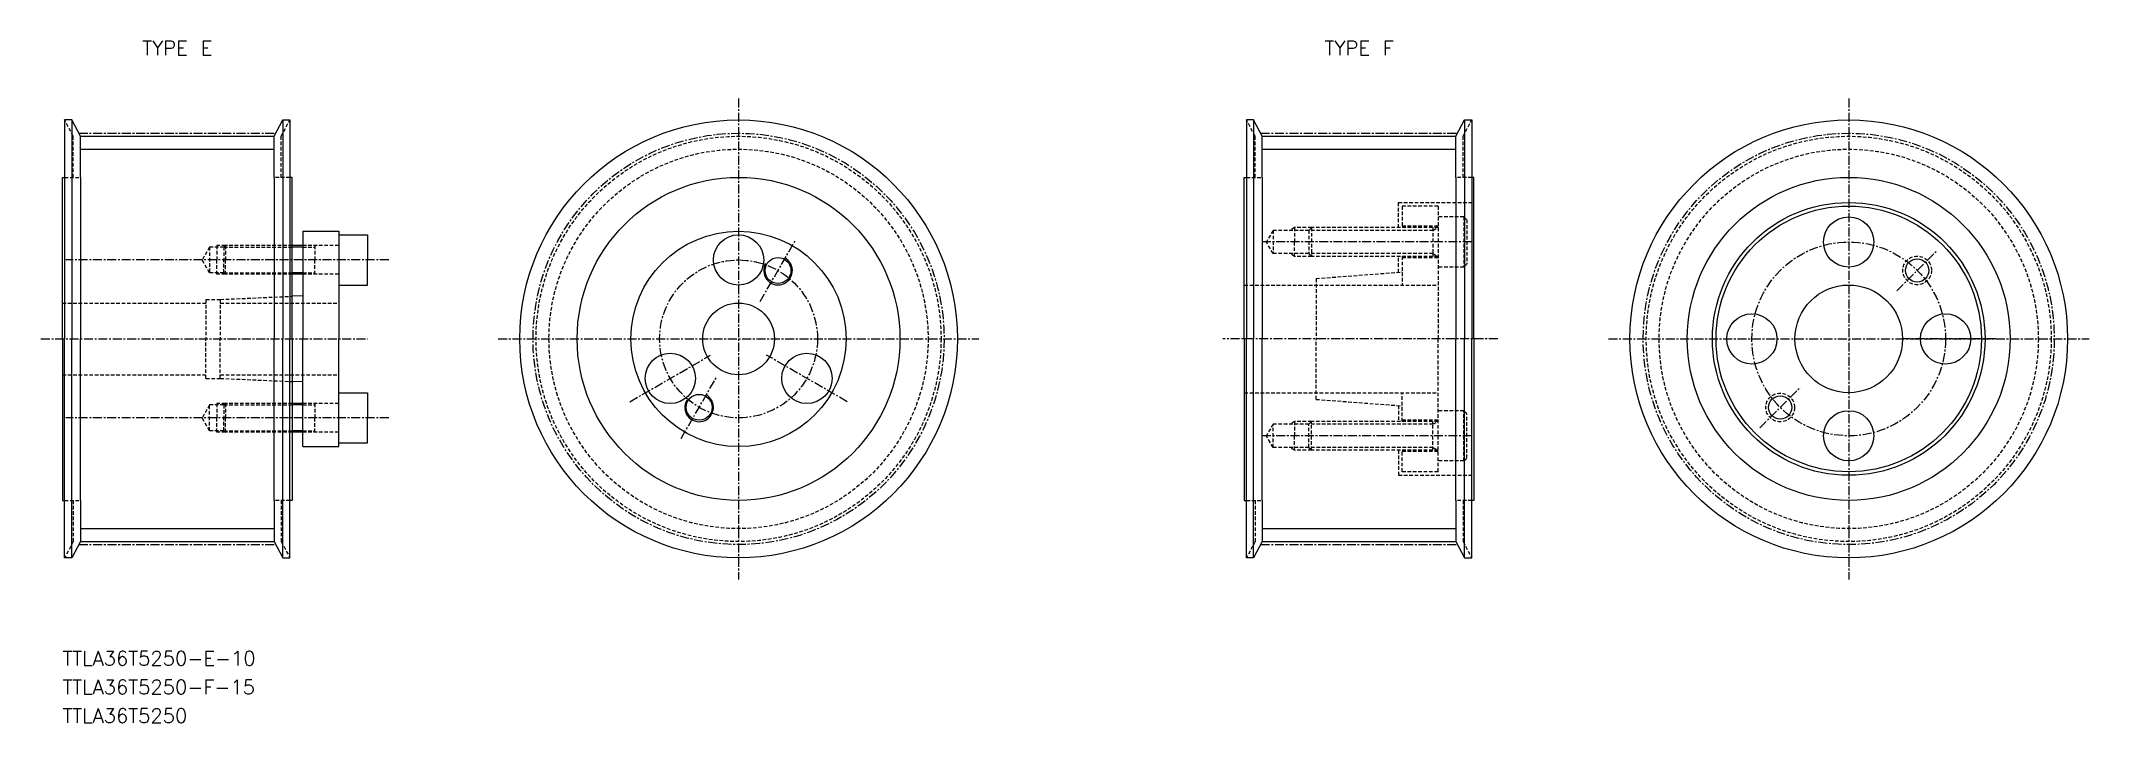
# Model space of a CAD drawing. Extents: x 6816 to 7101, y 24413 to 24508.
import ezdxf
from ezdxf.enums import TextEntityAlignment as Align

# ---------------------------------------------------------------- set-up
doc = ezdxf.new("R2010")
doc.units = 0
doc.linetypes.add('CENTER', pattern=[2, 1.25, -0.25, 0.25, -0.25])
doc.linetypes.add('DASHED', pattern=[0.75, 0.5, -0.25])
doc.layers.get('0').update_dxf_attribs({"linetype": 'CONTINUOUS'})
doc.layers.add('CENTER', color=1, linetype='CENTER')
doc.styles.add('MISUMI', font='txt.shx')

msp = doc.modelspace()

# ---------------------------------------------------------------- linework, layer by layer
at = {"color": 1, "linetype": 'CENTER'}
for p, q in [((6913.09, 24500.49), (6913.09, 24433.49)), ((7067.84, 24500.49), (7067.84, 24433.49)), ((6821.12, 24495.64), (6848.57, 24495.64)), ((6985.87, 24495.64), (7013.32, 24495.64)), ((6815.85, 24466.99), (6861.43, 24466.99)), ((6879.59, 24466.99), (6946.59, 24466.99)), ((7034.34, 24466.99), (7101.34, 24466.99)), ((6821.12, 24438.34), (6848.57, 24438.34)), ((6985.87, 24438.34), (7013.32, 24438.34))]:
    msp.add_line(p, q, dxfattribs=at)
at = {"color": 7, "linetype": 'CONTINUOUS'}
for p, q in [((6819.15, 24497.49), (6819.15, 24466.99)), ((6820.15, 24497.49), (6819.15, 24497.49)), ((6821.35, 24495.21), (6820.15, 24497.49)), ((6820.15, 24497.49), (6820.15, 24466.99)), ((6821.35, 24495.21), (6848.35, 24495.21)), ((6821.35, 24489.49), (6821.35, 24495.21)), ((6848.35, 24495.21), (6849.55, 24497.49)), ((6848.35, 24489.49), (6848.35, 24495.21)), ((6849.55, 24497.49), (6849.55, 24466.99)), ((6849.55, 24497.49), (6850.55, 24497.49)), ((6850.55, 24497.49), (6850.55, 24466.99)), ((6983.89, 24497.49), (6983.89, 24466.99)), ((6984.89, 24497.49), (6983.89, 24497.49)), ((6986.09, 24495.21), (6984.89, 24497.49)), ((6984.89, 24497.49), (6984.89, 24466.99)), ((6986.09, 24495.21), (7013.09, 24495.21)), ((6986.09, 24489.49), (6986.09, 24495.21)), ((7013.09, 24495.21), (7014.29, 24497.49)), ((7013.09, 24489.49), (7013.09, 24495.21)), ((7014.29, 24497.49), (7014.29, 24466.99)), ((7014.29, 24497.49), (7015.29, 24497.49)), ((7015.29, 24497.49), (7015.29, 24466.99)), ((6818.85, 24466.99), (6818.85, 24489.49)), ((6818.85, 24489.49), (6819.15, 24489.49)), ((6821.35, 24489.49), (6821.35, 24466.99)), ((6848.35, 24489.49), (6848.35, 24466.99)), ((6850.85, 24489.49), (6850.55, 24489.49)), ((6850.85, 24466.99), (6850.85, 24489.49)), ((6983.59, 24466.99), (6983.59, 24489.49)), ((6983.59, 24489.49), (6983.89, 24489.49)), ((6986.09, 24489.49), (6986.09, 24466.99)), ((7013.09, 24489.49), (7013.09, 24466.99)), ((7015.59, 24489.49), (7015.29, 24489.49)), ((7015.59, 24466.99), (7015.59, 24489.49)), ((6852.35, 24481.99), (6857.35, 24481.99)), ((6852.35, 24481.99), (6852.35, 24479.99)), ((6857.35, 24481.99), (6857.35, 24481.49)), ((6857.35, 24481.49), (6857.35, 24474.49)), ((6857.35, 24481.49), (6861.35, 24481.49)), ((6861.35, 24481.49), (6861.35, 24477.99)), ((6852.35, 24479.99), (6850.85, 24479.99)), ((6852.35, 24479.99), (6852.35, 24475.99)), ((6861.35, 24474.49), (6861.35, 24477.99)), ((6852.35, 24475.99), (6850.85, 24475.99)), ((6852.35, 24475.99), (6852.35, 24472.99)), ((6852.35, 24472.99), (6850.85, 24472.92)), ((6852.35, 24472.99), (6852.35, 24466.99)), ((6857.35, 24474.49), (6857.35, 24466.99)), ((6857.35, 24474.49), (6861.35, 24474.49)), ((6818.85, 24466.99), (6818.85, 24444.49)), ((6819.15, 24436.49), (6819.15, 24466.99)), ((6820.15, 24436.49), (6820.15, 24466.99)), ((6821.35, 24444.49), (6821.35, 24466.99)), ((6848.35, 24444.49), (6848.35, 24466.99)), ((6849.55, 24436.49), (6849.55, 24466.99)), ((6850.55, 24436.49), (6850.55, 24466.99)), ((6850.85, 24466.99), (6850.85, 24444.49)), ((6852.35, 24460.99), (6852.35, 24466.99)), ((6857.35, 24459.49), (6857.35, 24466.99)), ((6983.59, 24466.99), (6983.59, 24444.49)), ((6983.89, 24436.49), (6983.89, 24466.99)), ((6984.89, 24436.49), (6984.89, 24466.99)), ((6986.09, 24444.49), (6986.09, 24466.99)), ((7013.09, 24444.49), (7013.09, 24466.99)), ((7014.29, 24436.49), (7014.29, 24466.99)), ((7015.29, 24436.49), (7015.29, 24466.99)), ((7015.59, 24466.99), (7015.59, 24444.49)), ((6852.35, 24460.99), (6850.85, 24461.05)), ((6852.35, 24457.99), (6852.35, 24460.99)), ((6852.35, 24457.99), (6850.85, 24457.99)), ((6852.35, 24453.99), (6852.35, 24457.99)), ((6857.35, 24452.49), (6857.35, 24459.49)), ((6857.35, 24459.49), (6861.35, 24459.49)), ((6861.35, 24459.49), (6861.35, 24455.99)), ((6861.35, 24452.49), (6861.35, 24455.99)), ((6852.35, 24453.99), (6850.85, 24453.99)), ((6852.35, 24451.99), (6852.35, 24453.99)), ((6857.35, 24452.49), (6861.35, 24452.49)), ((6857.35, 24451.99), (6857.35, 24452.49)), ((6852.35, 24451.99), (6857.35, 24451.99)), ((6818.85, 24444.49), (6819.15, 24444.49)), ((6821.35, 24444.49), (6821.35, 24438.76)), ((6848.35, 24444.49), (6848.35, 24438.76)), ((6850.85, 24444.49), (6850.55, 24444.49)), ((6983.59, 24444.49), (6983.89, 24444.49)), ((6986.09, 24444.49), (6986.09, 24438.76)), ((7013.09, 24444.49), (7013.09, 24438.76)), ((7015.59, 24444.49), (7015.29, 24444.49)), ((6821.35, 24438.76), (6820.15, 24436.49)), ((6821.35, 24438.76), (6848.35, 24438.76)), ((6848.35, 24438.76), (6849.55, 24436.49)), ((6986.09, 24438.76), (6984.89, 24436.49)), ((6986.09, 24438.76), (7013.09, 24438.76)), ((7013.09, 24438.76), (7014.29, 24436.49)), ((6820.15, 24436.49), (6819.15, 24436.49)), ((6849.55, 24436.49), (6850.55, 24436.49)), ((6984.89, 24436.49), (6983.89, 24436.49)), ((7014.29, 24436.49), (7015.29, 24436.49))]:
    msp.add_line(p, q, dxfattribs=at)
at = {"color": 3, "linetype": 'DASHED'}
for p, q in [((6820.35, 24495.21), (6819.15, 24497.49)), ((6820.35, 24489.49), (6820.35, 24495.21)), ((6849.35, 24495.21), (6850.55, 24497.49)), ((6849.35, 24489.49), (6849.35, 24495.21)), ((6985.09, 24495.21), (6983.89, 24497.49)), ((6985.09, 24489.49), (6985.09, 24495.21)), ((7014.09, 24495.21), (7015.29, 24497.49)), ((7014.09, 24489.49), (7014.09, 24495.21)), ((6819.15, 24489.49), (6821.35, 24489.49)), ((6850.55, 24489.49), (6848.35, 24489.49)), ((6983.89, 24489.49), (6986.09, 24489.49)), ((7015.29, 24489.49), (7013.09, 24489.49)), ((7005.09, 24485.99), (7015.59, 24485.99)), ((7005.09, 24482.49), (7005.09, 24485.99)), ((7010.59, 24485.49), (7005.59, 24485.49)), ((7005.59, 24485.49), (7005.59, 24482.49)), ((7010.59, 24485.49), (7010.59, 24466.99)), ((7014.19, 24483.99), (7010.59, 24483.99)), ((7014.19, 24483.99), (7014.19, 24476.99)), ((7014.19, 24483.99), (7014.59, 24483.59)), ((7014.59, 24483.59), (7014.59, 24477.39)), ((6987.59, 24482.11), (6986.66, 24480.49)), ((6987.59, 24482.11), (6987.59, 24478.87)), ((6992.59, 24482.11), (6987.59, 24482.11)), ((6990.59, 24482.49), (6989.94, 24482.11)), ((6990.59, 24482.49), (6990.59, 24480.49)), ((6992.97, 24482.49), (6990.59, 24482.49)), ((6992.59, 24482.11), (6992.97, 24482.49)), ((7009.89, 24482.11), (6992.59, 24482.11)), ((6992.59, 24482.11), (6992.59, 24478.87)), ((7010.59, 24482.49), (6992.97, 24482.49)), ((6992.97, 24482.49), (6992.97, 24478.49)), ((7010.59, 24482.69), (7005.59, 24482.69)), ((7009.89, 24482.49), (7009.89, 24478.49)), ((7009.89, 24482.11), (7010.55, 24482.49)), ((6839.35, 24479.79), (6838.31, 24477.99)), ((6839.35, 24476.19), (6838.31, 24477.99)), ((6839.35, 24479.79), (6839.35, 24476.19)), ((6841.35, 24479.79), (6839.35, 24479.79)), ((6840.35, 24479.99), (6840.35, 24477.99)), ((6841.55, 24479.99), (6840.35, 24479.99)), ((6840.35, 24475.99), (6840.35, 24477.99)), ((6841.55, 24479.99), (6841.35, 24479.79)), ((6841.35, 24479.79), (6850.85, 24479.79)), ((6841.35, 24479.79), (6841.35, 24477.99)), ((6841.35, 24476.19), (6841.35, 24477.99)), ((6850.85, 24479.99), (6841.55, 24479.99)), ((6841.55, 24479.99), (6841.55, 24477.99)), ((6841.55, 24475.99), (6841.55, 24477.99)), ((6857.35, 24479.99), (6852.35, 24479.99)), ((6852.35, 24479.79), (6854.02, 24479.79)), ((6854.02, 24479.99), (6854.02, 24477.99)), ((6854.02, 24475.99), (6854.02, 24477.99)), ((6987.59, 24478.87), (6986.66, 24480.49)), ((6992.59, 24478.87), (6987.59, 24478.87)), ((6990.59, 24478.49), (6989.94, 24478.87)), ((6990.59, 24478.49), (6990.59, 24480.49)), ((6992.97, 24478.49), (6990.59, 24478.49)), ((7009.89, 24478.87), (6992.59, 24478.87)), ((6992.97, 24478.49), (6992.59, 24478.87)), ((7010.59, 24478.49), (6992.97, 24478.49)), ((7005.09, 24476.27), (7005.09, 24478.49)), ((7005.59, 24478.49), (7005.59, 24474.49)), ((7010.59, 24478.29), (7005.59, 24478.29)), ((7009.89, 24478.87), (7010.55, 24478.49)), ((6841.35, 24476.19), (6839.35, 24476.19)), ((6841.55, 24475.99), (6840.35, 24475.99)), ((6841.35, 24476.19), (6850.85, 24476.19)), ((6841.55, 24475.99), (6841.35, 24476.19)), ((6850.85, 24475.99), (6841.55, 24475.99)), ((6852.35, 24476.19), (6854.02, 24476.19)), ((6857.35, 24475.99), (6852.35, 24475.99)), ((6993.59, 24475.4), (7005.59, 24476.31)), ((6993.59, 24475.4), (6993.59, 24466.99)), ((7014.19, 24476.99), (7010.59, 24476.99)), ((7014.19, 24476.99), (7014.59, 24477.39)), ((6838.85, 24472.49), (6840.85, 24472.49)), ((6838.85, 24472.49), (6838.85, 24466.99)), ((6840.85, 24472.49), (6850.85, 24472.92)), ((6840.85, 24472.49), (6840.85, 24466.99)), ((6983.59, 24474.49), (7010.59, 24474.49)), ((6818.85, 24471.99), (6838.85, 24471.99)), ((6840.85, 24471.99), (6857.35, 24471.99)), ((6838.85, 24461.49), (6838.85, 24466.99)), ((6840.85, 24461.49), (6840.85, 24466.99)), ((6993.59, 24458.57), (6993.59, 24466.99)), ((7010.59, 24448.49), (7010.59, 24466.99)), ((6818.85, 24461.99), (6838.85, 24461.99)), ((6838.85, 24461.49), (6840.85, 24461.49)), ((6840.85, 24461.99), (6857.35, 24461.99)), ((6840.85, 24461.49), (6850.85, 24461.05)), ((6840.35, 24457.99), (6840.35, 24455.99)), ((6841.55, 24457.99), (6840.35, 24457.99)), ((6841.55, 24457.99), (6841.35, 24457.79)), ((6850.85, 24457.99), (6841.55, 24457.99)), ((6841.55, 24457.99), (6841.55, 24455.99)), ((6857.35, 24457.99), (6852.35, 24457.99)), ((6854.02, 24457.99), (6854.02, 24455.99)), ((6983.59, 24459.49), (7010.59, 24459.49)), ((6993.59, 24458.57), (7005.59, 24457.66)), ((7005.59, 24455.49), (7005.59, 24459.49)), ((6839.35, 24457.79), (6838.31, 24455.99)), ((6839.35, 24454.19), (6838.31, 24455.99)), ((6841.35, 24457.79), (6839.35, 24457.79)), ((6839.35, 24454.19), (6839.35, 24457.79)), ((6840.35, 24453.99), (6840.35, 24455.99)), ((6841.35, 24457.79), (6850.85, 24457.79)), ((6841.35, 24457.79), (6841.35, 24455.99)), ((6841.35, 24454.19), (6841.35, 24455.99)), ((6841.55, 24453.99), (6841.55, 24455.99)), ((6852.35, 24457.79), (6854.02, 24457.79)), ((6854.02, 24453.99), (6854.02, 24455.99)), ((6987.59, 24455.11), (6986.66, 24453.49)), ((6987.59, 24451.87), (6987.59, 24455.11)), ((6992.59, 24455.11), (6987.59, 24455.11)), ((6990.59, 24455.49), (6989.94, 24455.11)), ((6990.59, 24455.49), (6990.59, 24453.49)), ((6992.97, 24455.49), (6990.59, 24455.49)), ((6992.97, 24455.49), (6992.59, 24455.11)), ((7009.89, 24455.11), (6992.59, 24455.11)), ((6992.59, 24451.87), (6992.59, 24455.11)), ((7010.59, 24455.49), (6992.97, 24455.49)), ((6992.97, 24451.49), (6992.97, 24455.49)), ((7005.09, 24457.7), (7005.09, 24455.49)), ((7010.59, 24455.69), (7005.59, 24455.69)), ((7009.89, 24451.49), (7009.89, 24455.49)), ((7009.89, 24455.11), (7010.55, 24455.49)), ((7014.19, 24456.99), (7010.59, 24456.99)), ((7014.19, 24449.99), (7014.19, 24456.99)), ((7014.19, 24456.99), (7014.59, 24456.59)), ((7014.59, 24450.39), (7014.59, 24456.59)), ((6841.35, 24454.19), (6839.35, 24454.19)), ((6841.55, 24453.99), (6840.35, 24453.99)), ((6841.35, 24454.19), (6850.85, 24454.19)), ((6841.55, 24453.99), (6841.35, 24454.19)), ((6850.85, 24453.99), (6841.55, 24453.99)), ((6852.35, 24454.19), (6854.02, 24454.19)), ((6857.35, 24453.99), (6852.35, 24453.99)), ((6987.59, 24451.87), (6986.66, 24453.49)), ((6990.59, 24451.49), (6990.59, 24453.49)), ((6992.59, 24451.87), (6987.59, 24451.87)), ((6990.59, 24451.49), (6989.94, 24451.87)), ((6992.97, 24451.49), (6990.59, 24451.49)), ((7009.89, 24451.87), (6992.59, 24451.87)), ((6992.59, 24451.87), (6992.97, 24451.49)), ((7010.59, 24451.49), (6992.97, 24451.49)), ((7005.09, 24451.49), (7005.09, 24447.99)), ((7005.59, 24448.49), (7005.59, 24451.49)), ((7010.59, 24451.29), (7005.59, 24451.29)), ((7009.89, 24451.87), (7010.55, 24451.49)), ((7014.19, 24449.99), (7010.59, 24449.99)), ((7014.19, 24449.99), (7014.59, 24450.39)), ((7005.09, 24447.99), (7015.59, 24447.99)), ((7010.59, 24448.49), (7005.59, 24448.49)), ((6819.15, 24444.49), (6821.35, 24444.49)), ((6820.35, 24444.49), (6820.35, 24438.76)), ((6850.55, 24444.49), (6848.35, 24444.49)), ((6849.35, 24444.49), (6849.35, 24438.76)), ((6983.89, 24444.49), (6986.09, 24444.49)), ((6985.09, 24444.49), (6985.09, 24438.76)), ((7015.29, 24444.49), (7013.09, 24444.49)), ((7014.09, 24444.49), (7014.09, 24438.76)), ((6820.35, 24438.76), (6819.15, 24436.49)), ((6849.35, 24438.76), (6850.55, 24436.49)), ((6985.09, 24438.76), (6983.89, 24436.49)), ((7014.09, 24438.76), (7015.29, 24436.49))]:
    msp.add_line(p, q, dxfattribs=at)
at = {"color": 3, "linetype": 'CONTINUOUS'}
for p, q in [((6821.35, 24493.41), (6848.35, 24493.41)), ((6986.09, 24493.41), (7013.09, 24493.41)), ((6821.35, 24440.56), (6848.35, 24440.56)), ((6986.09, 24440.56), (7013.09, 24440.56))]:
    msp.add_line(p, q, dxfattribs=at)
at = {"color": 3}
for p, q in [((6852.35, 24479.79), (6850.85, 24479.79)), ((6852.35, 24476.19), (6850.85, 24476.19)), ((6852.35, 24457.79), (6850.85, 24457.79)), ((6852.35, 24454.19), (6850.85, 24454.19))]:
    msp.add_line(p, q, dxfattribs=at)
at = {"color": 7, "linetype": 'CONTINUOUS'}
for centre, radius in [((6913.09, 24466.99), 30.5), ((7067.84, 24466.99), 30.5), ((6913.09, 24466.99), 22.5), ((7067.84, 24466.99), 22.5), ((7067.84, 24466.99), 19), ((7067.84, 24466.99), 18.5), ((7067.84, 24480.49), 3.5), ((6913.09, 24466.99), 15), ((6913.09, 24466.99), 15), ((6913.09, 24466.99), 15), ((6913.09, 24477.99), 3.5), ((6918.59, 24476.51), 1.8), ((7077.38, 24476.53), 1.62), ((7067.84, 24466.99), 7.5), ((6913.09, 24466.99), 5), ((7054.34, 24466.99), 3.5), ((7081.34, 24466.99), 3.5), ((6903.57, 24461.49), 3.5), ((6922.62, 24461.49), 3.5), ((6907.59, 24457.46), 1.8), ((7058.29, 24457.44), 1.62), ((7067.84, 24453.49), 3.5)]:
    msp.add_circle(centre, radius, dxfattribs=at)
at = {"color": 1, "linetype": 'CENTER'}
for centre in [(6913.09, 24466.99), (7067.84, 24466.99)]:
    msp.add_circle(centre, 28.65, dxfattribs=at)
at = {"color": 3, "linetype": 'DASHED'}
for centre, radius in [((6913.09, 24466.99), 28.23), ((7067.84, 24466.99), 28.23), ((6913.09, 24466.99), 26.43), ((7067.84, 24466.99), 26.43), ((7077.38, 24476.53), 2), ((7058.29, 24457.44), 2)]:
    msp.add_circle(centre, radius, dxfattribs=at)
at = {"color": 3, "linetype": 'CONTINUOUS'}
for centre in [(6918.59, 24476.51), (6907.59, 24457.46)]:
    msp.add_arc(centre, 2, 150, 62, dxfattribs=at)
at = {"layer": 'CENTER', "color": 1, "linetype": 'CENTER'}
for p, q in [((6913.09, 24484.49), (6913.09, 24471.49)), ((6916.09, 24472.18), (6921.09, 24480.84)), ((6864.35, 24477.99), (6819.31, 24477.99)), ((7015.28, 24480.49), (6986.14, 24480.49)), ((7074.56, 24473.7), (7080.21, 24479.36)), ((7018.93, 24466.99), (6980.59, 24466.99)), ((7088.34, 24466.99), (7075.34, 24466.99)), ((6897.94, 24458.24), (6909.2, 24464.74)), ((6928.25, 24458.24), (6916.99, 24464.74)), ((6905.09, 24453.13), (6910.09, 24461.79)), ((7055.46, 24454.61), (7061.12, 24460.27)), ((6864.35, 24455.99), (6819.31, 24455.99)), ((7015.28, 24453.49), (6986.14, 24453.49))]:
    msp.add_line(p, q, dxfattribs=at)
for centre, radius in [((6913.09, 24466.99), 11), ((7067.84, 24466.99), 13.5)]:
    msp.add_circle(centre, radius, dxfattribs=at)

# ---------------------------------------------------------------- texts
at = {"color": 7, "linetype": 'CONTINUOUS', "style": 'MISUMI'}
for s, p in [('TYPE E', (6834.85, 24507.49)), ('TYPE F', (6999.59, 24507.49))]:
    msp.add_text(s, height=2, dxfattribs=at).set_placement(p, align=Align.MIDDLE_CENTER)
for s, p in [('TTLA36T5250-E-10', (6818.85, 24421.49)), ('TTLA36T5250-F-15', (6818.85, 24417.49)), ('TTLA36T5250', (6818.85, 24413.49))]:
    msp.add_text(s, height=2, dxfattribs=at).set_placement(p)

doc.saveas('drawing.dxf')
